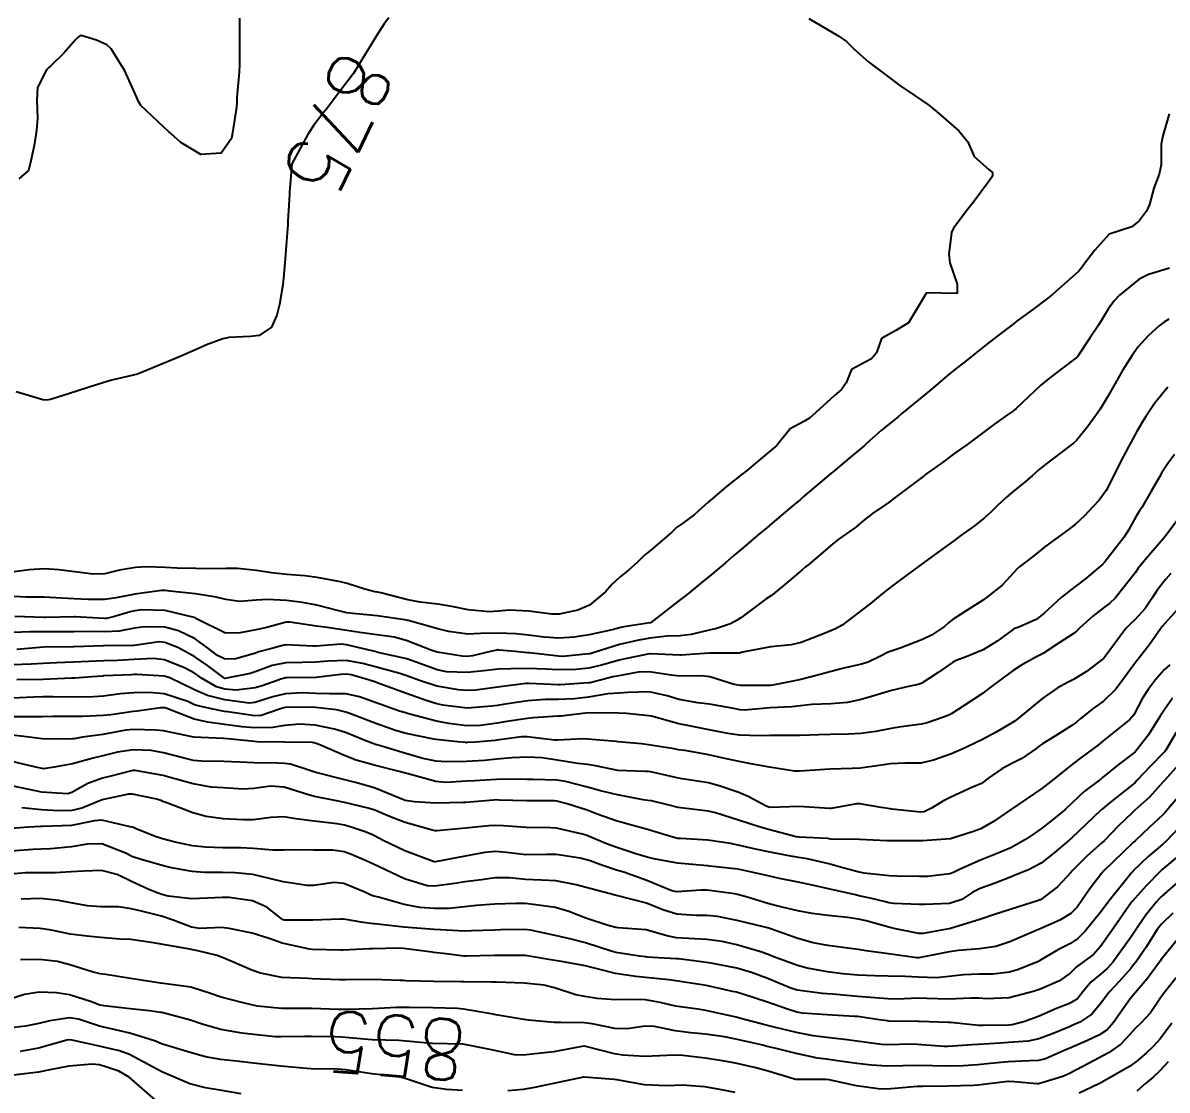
# Model space of a CAD drawing. Header units: metres. Extents: x 307586 to 320046, y 7427249 to 7434250.
# Drawn here: x 319750.3 to 319825.8, y 7429215.5 to 7429286 of the extents above; entities that cross this region are included whole.
import ezdxf
from ezdxf.enums import TextEntityAlignment as Align

# ---------------------------------------------------------------- set-up
doc = ezdxf.new("R2010")
doc.units = ezdxf.units.M
doc.header["$MEASUREMENT"] = 0
for name, color, linetype in [('Cotas', 45, 'Continuous'), ('Curvas de Nivel 1m', 11, 'Continuous'), ('Curvas de Nivel 5m', 15, 'Continuous')]:
    doc.layers.add(name, color=color, linetype=linetype)
doc.styles.add('Style-STANDARD', font='STANDARD.shx')

msp = doc.modelspace()

# ---------------------------------------------------------------- linework, layer by layer
at = {"layer": 'Curvas de Nivel 1m', "flags": 128}
for points, elevation in [([(319802.153, 7429286.24), (319804.141, 7429285.065), (319804.653, 7429284.727), (319805.165, 7429284.205), (319806.12, 7429283.353), (319807.698, 7429282.174), (319808.1, 7429281.871), (319809.119, 7429281.18), (319810.087, 7429280.529), (319810.563, 7429280.135), (319812.064, 7429278.836), (319812.646, 7429278.111), (319813.067, 7429277.128), (319814.035, 7429276.277), (319814.289, 7429276.087), (319814.28, 7429275.838), (319814.027, 7429275.457), (319813.011, 7429274.105), (319812.575, 7429273.541), (319811.993, 7429272.787), (319811.701, 7429272.41), (319811.574, 7429272.124), (319811.41, 7429270.685), (319811.465, 7429270.125), (319811.942, 7429268.703), (319811.962, 7429268.12), (319811.933, 7429268.096), (319809.933, 7429268.14), (319808.73, 7429266.158), (319807.908, 7429265.643), (319806.965, 7429265.116), (319806.626, 7429264.183), (319806.293, 7429263.78), (319805.883, 7429263.558), (319804.989, 7429263.086), (319804.625, 7429262.202), (319804.309, 7429261.755), (319803.854, 7429261.353), (319802.623, 7429260.228), (319802.205, 7429259.867), (319801.834, 7429259.649), (319800.92, 7429259.156), (319800.202, 7429258.256), (319800.022, 7429258.047), (319799.809, 7429257.871), (319797.909, 7429256.288), (319797.792, 7429256.198), (319796.731, 7429255.353), (319795.775, 7429254.549), (319795.648, 7429254.437), (319795.523, 7429254.312), (319794.603, 7429253.479), (319793.751, 7429252.864), (319793.438, 7429252.644), (319793.11, 7429252.339), (319791.731, 7429251.145), (319791.295, 7429250.796), (319790.849, 7429250.369), (319790.266, 7429249.823), (319789.708, 7429249.385), (319789.186, 7429248.902), (319788.742, 7429248.394), (319787.684, 7429247.514), (319786.912, 7429247.186), (319785.678, 7429246.923), (319785.191, 7429246.921), (319783.68, 7429247.127), (319782.402, 7429247.191), (319781.679, 7429247.124), (319781.074, 7429247.091), (319779.68, 7429247.214), (319778.61, 7429247.444), (319777.684, 7429247.601), (319776.514, 7429247.712), (319775.686, 7429247.868), (319773.92, 7429248.338), (319773.691, 7429248.384), (319773.528, 7429248.409), (319772.859, 7429248.583), (319771.698, 7429248.944), (319771.249, 7429249.055), (319769.704, 7429249.343), (319768.889, 7429249.449), (319767.706, 7429249.546), (319766.704, 7429249.664), (319765.71, 7429249.813), (319764.461, 7429249.933), (319763.712, 7429249.942), (319762.5, 7429249.92), (319761.711, 7429249.933), (319760.482, 7429249.962), (319759.712, 7429250.006), (319758.421, 7429250.051), (319757.711, 7429250.005), (319756.665, 7429249.824), (319755.705, 7429249.59), (319754.938, 7429249.564), (319753.707, 7429249.73), (319752.671, 7429249.863), (319751.709, 7429249.925), (319750.708, 7429249.85), (319749.706, 7429249.727)], 874), ([(319764.582, 7429286.258), (319764.581, 7429284.693), (319764.589, 7429283.174), (319764.566, 7429282.693), (319764.42, 7429281.028), (319764.404, 7429280.695), (319764.385, 7429280.389), (319764.131, 7429278.699), (319764.049, 7429278.322), (319763.384, 7429277.362), (319762.038, 7429277.258), (319760.713, 7429278.067), (319760.052, 7429278.655), (319760.006, 7429278.694), (319759.954, 7429278.741), (319758.079, 7429280.509), (319757.914, 7429280.772), (319757.794, 7429281.065), (319757.027, 7429282.781), (319756.117, 7429284.246), (319755.83, 7429284.504), (319755.146, 7429284.805), (319754.127, 7429285.112), (319753.936, 7429285.012), (319753.765, 7429284.824), (319752.997, 7429283.948), (319752.106, 7429283.102), (319751.97, 7429282.975), (319751.854, 7429282.842), (319751.246, 7429281.694), (319751.209, 7429280.849), (319751.246, 7429279.667), (319751.187, 7429278.849), (319751.035, 7429277.858), (319750.82, 7429276.852), (319750.666, 7429276.211), (319750.015, 7429275.66)], 876), ([(319825.953, 7429279.951), (319825.534, 7429278.49), (319825.426, 7429277.956), (319825.413, 7429276.586), (319825.292, 7429275.957), (319824.939, 7429275.046), (319824.644, 7429273.964), (319824.445, 7429273.527), (319823.997, 7429272.909), (319823.472, 7429272.497), (319821.983, 7429272), (319821.032, 7429270.95), (319820.321, 7429270.016), (319820.176, 7429269.803), (319819.958, 7429269.539), (319818.264, 7429268.045), (319817.93, 7429267.783), (319816.94, 7429267.043), (319815.915, 7429266.286), (319815.793, 7429266.192), (319815.64, 7429266.073), (319814.667, 7429265.32), (319813.899, 7429264.729), (319813.122, 7429264.102), (319812.441, 7429263.555), (319811.878, 7429263.134), (319811.316, 7429262.681), (319810.687, 7429262.132), (319810.24, 7429261.756), (319809.856, 7429261.457), (319808.291, 7429260.163), (319808.049, 7429259.957), (319807.837, 7429259.783), (319806.945, 7429259.06), (319805.974, 7429258.188), (319805.889, 7429258.112), (319805.811, 7429258.045), (319804.795, 7429257.208), (319803.794, 7429256.356), (319803.621, 7429256.213), (319801.777, 7429254.641), (319801.561, 7429254.456), (319801.312, 7429254.245), (319800.473, 7429253.542), (319799.753, 7429252.941), (319799.381, 7429252.633), (319798.95, 7429252.272), (319797.732, 7429251.238), (319797.221, 7429250.802), (319796.634, 7429250.301), (319796.137, 7429249.885), (319795.711, 7429249.529), (319795.045, 7429248.974), (319794.238, 7429248.325), (319793.937, 7429248.081), (319793.689, 7429247.889), (319791.709, 7429246.359), (319791.673, 7429246.351), (319789.949, 7429246.098), (319789.669, 7429246.034), (319789.176, 7429245.896), (319787.664, 7429245.559), (319786.667, 7429245.416), (319785.662, 7429245.352), (319784.7, 7429245.402), (319783.664, 7429245.541), (319782.824, 7429245.626), (319781.661, 7429245.683), (319780.502, 7429245.65), (319779.66, 7429245.619), (319778.389, 7429245.792), (319777.665, 7429245.969), (319775.715, 7429246.506), (319775.672, 7429246.517), (319775.506, 7429246.552), (319773.676, 7429246.83), (319772.062, 7429246.979), (319771.677, 7429247.028), (319771.135, 7429247.149), (319769.682, 7429247.516), (319768.75, 7429247.7), (319767.685, 7429247.839), (319766.444, 7429247.903), (319765.685, 7429247.844), (319764.592, 7429247.773), (319763.685, 7429247.899), (319763.044, 7429248.057), (319761.688, 7429248.267), (319759.977, 7429248.45), (319759.69, 7429248.489), (319759.44, 7429248.493), (319757.688, 7429248.256), (319756.448, 7429248.019), (319755.684, 7429247.894), (319754.589, 7429247.896), (319753.684, 7429247.945), (319752.846, 7429247.984), (319751.685, 7429248.047), (319750.476, 7429248.062), (319749.685, 7429248.087)], 873), ([(319825.961, 7429269.761), (319824.572, 7429269.349), (319823.954, 7429269.034), (319822.656, 7429267.989), (319822.315, 7429267.616), (319821.929, 7429267.049), (319821.524, 7429266.399), (319821.271, 7429266.006), (319820.735, 7429265.181), (319819.966, 7429264.019), (319819.936, 7429263.976), (319819.891, 7429263.923), (319818.826, 7429263.089), (319817.868, 7429262.367), (319817.692, 7429262.225), (319817.498, 7429262.054), (319816.65, 7429261.267), (319815.847, 7429260.507), (319815.609, 7429260.308), (319815.278, 7429260.076), (319814.433, 7429259.485), (319813.827, 7429259.031), (319813.291, 7429258.627), (319812.581, 7429258.108), (319811.807, 7429257.548), (319810.981, 7429256.948), (319809.867, 7429256.139), (319809.826, 7429256.106), (319809.792, 7429256.084), (319809.538, 7429255.891), (319807.777, 7429254.559), (319807.553, 7429254.395), (319807.238, 7429254.175), (319806.368, 7429253.58), (319805.756, 7429253.086), (319805.265, 7429252.68), (319804.597, 7429252.201), (319804.097, 7429251.849), (319803.736, 7429251.562), (319802.177, 7429250.233), (319801.924, 7429250.033), (319801.717, 7429249.859), (319800.847, 7429249.107), (319799.817, 7429248.259), (319799.744, 7429248.208), (319799.692, 7429248.171), (319799.356, 7429247.932), (319797.677, 7429246.696), (319797.437, 7429246.53), (319796.993, 7429246.297), (319796.004, 7429245.973), (319795.669, 7429245.887), (319794.398, 7429245.591), (319793.665, 7429245.511), (319792.789, 7429245.468), (319791.663, 7429245.337), (319790.831, 7429245.199), (319789.658, 7429244.924), (319788.002, 7429244.405), (319787.74, 7429244.32), (319787.651, 7429244.303), (319785.933, 7429244.143), (319785.649, 7429244.148), (319783.718, 7429244.383), (319783.652, 7429244.387), (319783.59, 7429244.389), (319782.783, 7429244.463), (319781.729, 7429244.564), (319781.644, 7429244.57), (319781.562, 7429244.562), (319781.238, 7429244.484), (319779.959, 7429244.177), (319779.639, 7429244.142), (319779.291, 7429244.157), (319777.642, 7429244.418), (319777.281, 7429244.534), (319775.652, 7429245.178), (319774.81, 7429245.404), (319773.658, 7429245.572), (319772.536, 7429245.711), (319771.662, 7429245.855), (319770.208, 7429246.071), (319769.666, 7429246.133), (319767.905, 7429246.411), (319767.669, 7429246.407), (319766.302, 7429246.025), (319765.661, 7429245.893), (319764.632, 7429245.706), (319763.658, 7429245.673), (319761.799, 7429246.59), (319761.672, 7429246.683), (319761.589, 7429246.721), (319759.677, 7429247.173), (319758.124, 7429247.21), (319757.677, 7429247.155), (319757.362, 7429247.087), (319756.341, 7429246.783), (319755.815, 7429246.644), (319755.671, 7429246.634), (319753.732, 7429246.75), (319753.672, 7429246.75), (319751.791, 7429246.718), (319751.671, 7429246.716), (319749.747, 7429246.784)], 872), ([(319825.92, 7429266.405), (319825.64, 7429266.23), (319825.289, 7429265.956), (319824.564, 7429265.306), (319823.899, 7429264.569), (319823.472, 7429263.976), (319822.86, 7429263.004), (319822.282, 7429261.994), (319821.855, 7429261.219), (319821.388, 7429260.464), (319821.076, 7429260.008), (319820.553, 7429259.295), (319819.818, 7429258.389), (319819.628, 7429258.211), (319819.374, 7429258.027), (319817.801, 7429256.84), (319817.372, 7429256.48), (319816.897, 7429256.059), (319816.298, 7429255.555), (319815.784, 7429255.142), (319815.198, 7429254.656), (319814.596, 7429254.082), (319814.184, 7429253.669), (319813.761, 7429253.278), (319813.098, 7429252.754), (319812.203, 7429252.113), (319811.739, 7429251.775), (319810.782, 7429251.08), (319809.725, 7429250.31), (319809.495, 7429250.143), (319808.478, 7429249.392), (319807.703, 7429248.812), (319807.334, 7429248.538), (319806.889, 7429248.178), (319806.24, 7429247.632), (319805.683, 7429247.221), (319805.103, 7429246.771), (319804.373, 7429246.203), (319803.919, 7429245.959), (319803.669, 7429245.85), (319803.026, 7429245.579), (319801.661, 7429245.051), (319800.996, 7429244.91), (319799.658, 7429244.769), (319797.789, 7429244.423), (319797.654, 7429244.376), (319797.578, 7429244.366), (319795.653, 7429244.366), (319795.602, 7429244.362), (319794.956, 7429244.317), (319793.746, 7429244.234), (319793.651, 7429244.232), (319791.702, 7429244.31), (319791.652, 7429244.303), (319790.036, 7429243.987), (319789.646, 7429243.895), (319788.476, 7429243.562), (319787.637, 7429243.371), (319786.783, 7429243.271), (319785.635, 7429243.246), (319784.778, 7429243.296), (319783.636, 7429243.34), (319782.492, 7429243.323), (319781.631, 7429243.295), (319780.908, 7429243.209), (319779.629, 7429243.088), (319778.239, 7429243.131), (319777.63, 7429243.255), (319776.498, 7429243.678), (319775.637, 7429243.972), (319773.823, 7429244.386), (319773.642, 7429244.43), (319773.531, 7429244.461), (319773.052, 7429244.579), (319771.648, 7429244.913), (319771.306, 7429244.945), (319769.646, 7429244.828), (319769.441, 7429244.828), (319767.647, 7429244.901), (319767.428, 7429244.87), (319766.709, 7429244.659), (319765.87, 7429244.438), (319765.64, 7429244.367), (319764.341, 7429243.978), (319763.636, 7429243.956), (319763.136, 7429244.196), (319762.479, 7429244.707), (319761.651, 7429245.292), (319760.568, 7429245.822), (319759.663, 7429246.071), (319758.321, 7429246.102), (319757.661, 7429245.996), (319756.635, 7429245.804), (319755.657, 7429245.754), (319754.68, 7429245.777), (319753.657, 7429245.77), (319752.722, 7429245.759), (319751.657, 7429245.775), (319750.742, 7429245.764), (319749.656, 7429245.718)], 871), ([(319826.289, 7429257.472), (319825.806, 7429256.804), (319825.47, 7429256.281), (319825.282, 7429255.955), (319824.741, 7429255.003), (319824.131, 7429253.966), (319823.989, 7429253.748), (319823.764, 7429253.393), (319823.253, 7429252.475), (319822.944, 7429251.982), (319821.727, 7429250.398), (319821.531, 7429250.195), (319821.31, 7429250.004), (319820.435, 7429249.293), (319819.71, 7429248.742), (319818.82, 7429248.033), (319817.682, 7429246.968), (319817.157, 7429246.576), (319816.018, 7429246.067), (319815.763, 7429245.978), (319815.672, 7429245.931), (319814.592, 7429245.153), (319813.658, 7429244.571), (319812.541, 7429244.107), (319811.892, 7429243.873), (319811.647, 7429243.737), (319810.688, 7429243.078), (319809.627, 7429242.381), (319809.46, 7429242.308), (319808.749, 7429242.153), (319807.62, 7429241.893), (319806.296, 7429241.504), (319805.614, 7429241.291), (319804.718, 7429241.093), (319803.611, 7429241.015), (319802.355, 7429240.974), (319801.609, 7429240.882), (319801.03, 7429240.825), (319799.608, 7429240.756), (319797.918, 7429240.597), (319797.606, 7429240.608), (319797.202, 7429240.699), (319795.61, 7429240.991), (319794.844, 7429241.084), (319793.613, 7429241.305), (319792.816, 7429241.543), (319791.617, 7429241.808), (319790.24, 7429241.751), (319789.616, 7429241.72), (319788.894, 7429241.67), (319787.613, 7429241.447), (319786.691, 7429241.34), (319785.612, 7429241.3), (319784.759, 7429241.291), (319783.611, 7429241.21), (319782.127, 7429240.991), (319781.607, 7429240.913), (319781.232, 7429240.859), (319779.605, 7429240.726), (319777.998, 7429240.915), (319777.608, 7429241.013), (319776.91, 7429241.236), (319775.614, 7429241.69), (319773.851, 7429242.338), (319773.621, 7429242.42), (319773.513, 7429242.462), (319773.156, 7429242.577), (319771.946, 7429242.916), (319771.627, 7429242.967), (319771.276, 7429242.954), (319769.624, 7429242.758), (319767.704, 7429242.729), (319767.624, 7429242.73), (319767.56, 7429242.714), (319767.387, 7429242.652), (319766.086, 7429242.197), (319765.617, 7429242.065), (319764.373, 7429241.925), (319763.616, 7429241.98), (319763.062, 7429242.143), (319762.084, 7429242.713), (319761.814, 7429242.906), (319761.626, 7429243.032), (319760.998, 7429243.357), (319759.635, 7429243.924), (319758.9, 7429244.015), (319757.635, 7429243.929), (319756.534, 7429243.881), (319755.634, 7429243.851), (319754.626, 7429243.807), (319753.632, 7429243.753), (319752.517, 7429243.712), (319751.631, 7429243.683), (319750.839, 7429243.64), (319749.63, 7429243.596)], 869), ([(319826.516, 7429253.188), (319825.746, 7429252.144), (319825.663, 7429252.031), (319825.597, 7429251.951), (319824.727, 7429250.966), (319823.908, 7429249.968), (319823.834, 7429249.856), (319823.72, 7429249.683), (319822.376, 7429247.99), (319822.032, 7429247.661), (319821.694, 7429247.404), (319820.897, 7429246.796), (319820.037, 7429246.016), (319819.854, 7429245.835), (319819.67, 7429245.686), (319818.627, 7429245), (319817.656, 7429244.355), (319817.459, 7429244.248), (319817.059, 7429244.056), (319816.158, 7429243.553), (319815.64, 7429243.208), (319814.99, 7429242.719), (319814.133, 7429242.085), (319813.846, 7429241.862), (319813.619, 7429241.694), (319812.405, 7429240.902), (319811.606, 7429240.384), (319811.436, 7429240.29), (319811.04, 7429240.126), (319809.977, 7429239.757), (319809.596, 7429239.673), (319808.247, 7429239.506), (319807.591, 7429239.393), (319806.583, 7429239.185), (319805.586, 7429239.051), (319804.776, 7429239.007), (319803.585, 7429238.984), (319802.832, 7429238.973), (319801.583, 7429238.921), (319800.909, 7429238.92), (319799.583, 7429238.929), (319798.945, 7429238.907), (319797.583, 7429238.951), (319796.823, 7429239.059), (319795.588, 7429239.308), (319794.377, 7429239.537), (319793.593, 7429239.7), (319791.769, 7429240.189), (319791.601, 7429240.222), (319790.138, 7429240.375), (319789.603, 7429240.4), (319787.603, 7429240.41), (319785.82, 7429240.208), (319785.599, 7429240.188), (319783.959, 7429240.085), (319783.597, 7429240.054), (319782.219, 7429239.845), (319781.592, 7429239.739), (319780.494, 7429239.586), (319779.589, 7429239.571), (319778.391, 7429239.718), (319777.593, 7429239.876), (319775.827, 7429240.32), (319775.6, 7429240.389), (319775.069, 7429240.555), (319773.608, 7429241.076), (319772.507, 7429241.481), (319771.614, 7429241.673), (319770.545, 7429241.679), (319769.614, 7429241.701), (319768.717, 7429241.737), (319767.613, 7429241.667), (319766.794, 7429241.475), (319765.607, 7429241.098), (319765.215, 7429241.066), (319763.609, 7429241.267), (319762.465, 7429241.56), (319761.615, 7429241.932), (319759.985, 7429242.736), (319759.624, 7429242.842), (319757.8, 7429242.942), (319757.625, 7429242.939), (319757.468, 7429242.928), (319755.624, 7429242.851), (319755.567, 7429242.847), (319754.87, 7429242.798), (319753.728, 7429242.703), (319753.622, 7429242.699), (319753.508, 7429242.698), (319751.621, 7429242.625), (319749.883, 7429242.595)], 868), ([(319826.045, 7429249.622), (319825.716, 7429249.248), (319825.149, 7429248.515), (319824.804, 7429247.959), (319824.354, 7429247.302), (319823.682, 7429246.546), (319823.38, 7429246.271), (319823.088, 7429245.979), (319821.653, 7429244.045), (319821.634, 7429244.019), (319821.61, 7429244), (319820.497, 7429243.154), (319819.632, 7429242.629), (319819.235, 7429242.42), (319818.557, 7429242.036), (319817.616, 7429241.393), (319816.88, 7429240.788), (319816.01, 7429240.066), (319815.77, 7429239.899), (319815.599, 7429239.787), (319814.519, 7429239.15), (319813.581, 7429238.642), (319813.214, 7429238.46), (319812.488, 7429238.106), (319811.569, 7429237.717), (319810.398, 7429237.298), (319809.563, 7429237.108), (319808.502, 7429237.095), (319807.562, 7429237.049), (319806.794, 7429236.944), (319805.559, 7429236.772), (319805.015, 7429236.739), (319803.558, 7429236.711), (319801.908, 7429236.587), (319801.556, 7429236.567), (319801.221, 7429236.579), (319799.559, 7429236.824), (319798.341, 7429237.059), (319797.562, 7429237.203), (319796.41, 7429237.455), (319795.566, 7429237.654), (319793.971, 7429237.923), (319793.569, 7429237.984), (319793.269, 7429238.033), (319791.572, 7429238.309), (319791.115, 7429238.365), (319789.575, 7429238.506), (319789.438, 7429238.519), (319787.577, 7429238.687), (319787.295, 7429238.694), (319785.576, 7429238.613), (319785.382, 7429238.626), (319783.579, 7429238.837), (319783.208, 7429238.826), (319781.575, 7429238.605), (319781.462, 7429238.594), (319780.153, 7429238.494), (319779.619, 7429238.453), (319779.572, 7429238.45), (319779.523, 7429238.451), (319778.972, 7429238.509), (319777.575, 7429238.66), (319777.421, 7429238.685), (319775.581, 7429239.062), (319774.881, 7429239.259), (319773.59, 7429239.714), (319771.795, 7429240.402), (319771.601, 7429240.468), (319770.977, 7429240.606), (319769.604, 7429240.761), (319767.744, 7429240.788), (319767.604, 7429240.775), (319767.503, 7429240.752), (319767.234, 7429240.654), (319766.014, 7429240.248), (319765.596, 7429240.226), (319763.81, 7429240.478), (319763.6, 7429240.515), (319762.623, 7429240.705), (319761.78, 7429240.892), (319761.605, 7429240.954), (319761.171, 7429241.161), (319759.612, 7429241.669), (319758.619, 7429241.761), (319757.613, 7429241.733), (319756.72, 7429241.67), (319755.61, 7429241.52), (319754.942, 7429241.464), (319753.609, 7429241.463), (319752.263, 7429241.484), (319751.609, 7429241.472), (319750.997, 7429241.458), (319749.608, 7429241.391)], 867), ([(319826.444, 7429247.19), (319825.679, 7429246.343), (319825.499, 7429246.128), (319825.37, 7429245.953), (319824.671, 7429244.952), (319823.906, 7429243.967), (319823.792, 7429243.828), (319823.648, 7429243.645), (319822.941, 7429242.673), (319822.429, 7429241.988), (319821.615, 7429241.192), (319820.921, 7429240.696), (319820.067, 7429240.015), (319819.819, 7429239.8), (319819.597, 7429239.634), (319818.62, 7429239.002), (319817.578, 7429238.364), (319817.386, 7429238.241), (319817.134, 7429238.054), (319816.224, 7429237.405), (319815.563, 7429237.065), (319814.908, 7429236.727), (319813.985, 7429236.086), (319813.745, 7429235.894), (319813.55, 7429235.764), (319812.929, 7429235.481), (319811.54, 7429234.857), (319811.05, 7429234.613), (319810.254, 7429234.133), (319809.773, 7429233.894), (319809.529, 7429233.866), (319807.637, 7429234.062), (319807.532, 7429234.076), (319806.935, 7429234.176), (319805.535, 7429234.418), (319805.305, 7429234.423), (319804.131, 7429234.204), (319803.624, 7429234.116), (319803.531, 7429234.113), (319801.533, 7429234.24), (319799.615, 7429234.176), (319799.532, 7429234.188), (319799.356, 7429234.263), (319798.159, 7429234.901), (319797.542, 7429235.151), (319796.242, 7429235.607), (319795.548, 7429235.803), (319793.807, 7429236.071), (319793.551, 7429236.108), (319793.364, 7429236.145), (319792.514, 7429236.346), (319791.719, 7429236.522), (319791.555, 7429236.551), (319791.361, 7429236.556), (319789.555, 7429236.607), (319788.083, 7429236.927), (319787.559, 7429237.011), (319786.905, 7429237.071), (319785.562, 7429237.304), (319784.556, 7429237.447), (319783.563, 7429237.492), (319782.553, 7429237.456), (319781.562, 7429237.359), (319780.765, 7429237.284), (319779.56, 7429237.207), (319778.218, 7429237.178), (319777.56, 7429237.229), (319776.685, 7429237.416), (319775.565, 7429237.73), (319773.9, 7429238.236), (319773.57, 7429238.323), (319773.383, 7429238.385), (319772.931, 7429238.58), (319771.581, 7429239.114), (319770.849, 7429239.342), (319769.588, 7429239.607), (319768.555, 7429239.669), (319767.587, 7429239.577), (319766.786, 7429239.457), (319765.584, 7429239.429), (319764.762, 7429239.502), (319763.587, 7429239.655), (319762.486, 7429239.81), (319761.592, 7429240.009), (319759.676, 7429240.739), (319759.603, 7429240.756), (319759.381, 7429240.743), (319757.832, 7429240.534), (319757.599, 7429240.507), (319756.089, 7429240.292), (319755.595, 7429240.24), (319754.213, 7429240.184), (319753.593, 7429240.169), (319752.256, 7429240.167), (319751.593, 7429240.165), (319750.295, 7429240.151), (319749.592, 7429240.15)], 866), ([(319826.172, 7429241.39), (319825.609, 7429240.595), (319825.357, 7429240.201), (319825.207, 7429239.954), (319824.582, 7429238.971), (319823.821, 7429237.968), (319823.708, 7429237.841), (319823.579, 7429237.729), (319822.568, 7429236.985), (319821.555, 7429236.147), (319821.473, 7429236.081), (319821.363, 7429236.002), (319820.331, 7429235.227), (319819.538, 7429234.482), (319819.056, 7429234.025), (319818.23, 7429233.325), (319817.514, 7429232.791), (319817.072, 7429232.484), (319816.455, 7429232.056), (319815.497, 7429231.512), (319814.486, 7429231.087), (319813.489, 7429230.695), (319812.145, 7429230.11), (319811.711, 7429229.885), (319811.478, 7429229.79), (319809.986, 7429229.624), (319809.475, 7429229.62), (319807.997, 7429229.633), (319807.475, 7429229.657), (319805.815, 7429229.848), (319805.479, 7429229.915), (319804.409, 7429230.201), (319803.485, 7429230.453), (319802.045, 7429230.788), (319801.489, 7429230.88), (319800.728, 7429231.01), (319799.493, 7429231.237), (319798.639, 7429231.413), (319797.497, 7429231.682), (319796.994, 7429231.792), (319795.5, 7429232.021), (319793.711, 7429232.117), (319793.501, 7429232.133), (319793.335, 7429232.166), (319792.741, 7429232.341), (319791.508, 7429232.72), (319791.021, 7429232.854), (319789.516, 7429233.263), (319788.195, 7429233.728), (319787.527, 7429233.987), (319786.208, 7429234.423), (319785.535, 7429234.592), (319785.356, 7429234.61), (319783.534, 7429234.603), (319781.715, 7429234.666), (319781.526, 7429234.668), (319781.35, 7429234.658), (319779.523, 7429234.512), (319779.36, 7429234.502), (319777.522, 7429234.448), (319776.135, 7429234.544), (319775.524, 7429234.632), (319775.408, 7429234.668), (319773.536, 7429235.45), (319772.32, 7429235.809), (319771.544, 7429235.993), (319769.715, 7429236.454), (319769.551, 7429236.499), (319769.169, 7429236.626), (319767.946, 7429237.033), (319767.557, 7429237.084), (319767.124, 7429237.088), (319765.557, 7429237.116), (319765.094, 7429237.138), (319763.558, 7429237.199), (319762.074, 7429237.228), (319761.558, 7429237.274), (319760.848, 7429237.439), (319759.563, 7429237.788), (319758.75, 7429237.938), (319757.565, 7429237.973), (319756.53, 7429237.814), (319755.561, 7429237.583), (319754.93, 7429237.426), (319753.555, 7429237.064), (319752.36, 7429236.828), (319751.657, 7429236.733), (319751.551, 7429236.737), (319751.141, 7429236.844), (319749.556, 7429237.206)], 864), ([(319826.411, 7429239.125), (319825.717, 7429237.949), (319825.662, 7429237.869), (319825.58, 7429237.784), (319824.662, 7429236.863), (319823.829, 7429235.967), (319823.695, 7429235.825), (319823.55, 7429235.696), (319821.97, 7429234.426), (319821.534, 7429234.085), (319821.488, 7429234.046), (319821.437, 7429234.001), (319820.468, 7429233.061), (319819.505, 7429232.156), (319819.432, 7429232.093), (319819.346, 7429232.022), (319818.346, 7429231.18), (319817.488, 7429230.506), (319816.662, 7429230.052), (319815.824, 7429229.719), (319815.476, 7429229.579), (319814.394, 7429229.155), (319813.464, 7429228.82), (319812.979, 7429228.578), (319812.256, 7429228.108), (319811.45, 7429227.826), (319809.819, 7429227.767), (319809.449, 7429227.772), (319807.776, 7429227.831), (319807.45, 7429227.888), (319807.228, 7429227.941), (319806.205, 7429228.179), (319805.455, 7429228.349), (319805.249, 7429228.4), (319803.462, 7429228.814), (319802.699, 7429228.987), (319801.468, 7429229.236), (319800.228, 7429229.496), (319799.474, 7429229.662), (319797.705, 7429230.052), (319797.48, 7429230.092), (319795.635, 7429230.308), (319795.499, 7429230.326), (319795.483, 7429230.326), (319795.464, 7429230.329), (319793.485, 7429230.493), (319791.926, 7429230.792), (319791.488, 7429230.904), (319790.749, 7429231.109), (319789.494, 7429231.521), (319788.868, 7429231.761), (319787.502, 7429232.317), (319787.23, 7429232.413), (319785.508, 7429232.799), (319785.107, 7429232.836), (319783.509, 7429232.85), (319782.005, 7429232.967), (319781.508, 7429232.99), (319781.031, 7429232.962), (319779.506, 7429232.812), (319777.617, 7429232.641), (319777.504, 7429232.64), (319777.38, 7429232.655), (319775.509, 7429233.184), (319774.496, 7429233.577), (319773.517, 7429233.992), (319773.077, 7429234.135), (319771.522, 7429234.5), (319770.993, 7429234.605), (319769.527, 7429234.899), (319769.139, 7429235.016), (319767.536, 7429235.511), (319766.625, 7429235.571), (319765.534, 7429235.416), (319764.821, 7429235.39), (319763.534, 7429235.461), (319762.717, 7429235.52), (319761.538, 7429235.724), (319760.161, 7429236.117), (319759.546, 7429236.278), (319757.7, 7429236.618), (319757.551, 7429236.61), (319756.086, 7429236.244), (319755.543, 7429236.106), (319754.586, 7429235.751), (319753.528, 7429235.156), (319753.258, 7429235.083), (319751.528, 7429235.192), (319751.112, 7429235.262), (319749.534, 7429235.605)], 863), ([(319826.546, 7429236.963), (319825.631, 7429235.949), (319825.552, 7429235.863), (319824.642, 7429234.859), (319823.664, 7429233.969), (319823.594, 7429233.907), (319823.531, 7429233.849), (319822.571, 7429232.931), (319821.676, 7429231.997), (319821.501, 7429231.835), (319820.528, 7429230.974), (319819.572, 7429230.019), (319819.53, 7429229.972), (319819.481, 7429229.899), (319818.567, 7429228.928), (319817.454, 7429228.088), (319817.419, 7429228.075), (319817.328, 7429228.042), (319815.447, 7429227.443), (319814.421, 7429227.102), (319813.44, 7429226.774), (319811.51, 7429226.195), (319811.433, 7429226.174), (319811.392, 7429226.162), (319811.152, 7429226.123), (319809.705, 7429225.863), (319809.43, 7429225.861), (319807.888, 7429226.155), (319807.434, 7429226.269), (319805.939, 7429226.684), (319805.439, 7429226.803), (319804.717, 7429226.921), (319803.441, 7429227.04), (319802.39, 7429227.173), (319801.444, 7429227.348), (319800.018, 7429227.683), (319799.449, 7429227.842), (319798.037, 7429228.274), (319797.455, 7429228.434), (319797.267, 7429228.472), (319795.459, 7429228.707), (319795.055, 7429228.718), (319793.457, 7429228.6), (319793.122, 7429228.671), (319791.468, 7429229.359), (319789.956, 7429229.895), (319789.478, 7429230.045), (319788.436, 7429230.396), (319787.729, 7429230.65), (319787.486, 7429230.729), (319787.068, 7429230.833), (319785.489, 7429231.069), (319784.848, 7429231.077), (319783.489, 7429231.046), (319782.214, 7429231.193), (319781.491, 7429231.26), (319780.775, 7429231.202), (319779.488, 7429230.964), (319777.532, 7429230.578), (319777.483, 7429230.578), (319777.423, 7429230.591), (319775.491, 7429231.322), (319774.058, 7429232.003), (319773.5, 7429232.299), (319773.315, 7429232.386), (319772.807, 7429232.58), (319771.83, 7429232.919), (319771.507, 7429233.001), (319771.025, 7429233.088), (319769.509, 7429233.262), (319768.305, 7429233.432), (319767.512, 7429233.565), (319766.664, 7429233.506), (319765.51, 7429233.364), (319764.826, 7429233.361), (319763.51, 7429233.43), (319762.384, 7429233.58), (319761.514, 7429233.814), (319759.783, 7429234.475), (319759.521, 7429234.576), (319759.407, 7429234.627), (319759.021, 7429234.748), (319757.527, 7429235.049), (319757.257, 7429235.043), (319756.035, 7429234.785), (319755.606, 7429234.705), (319755.522, 7429234.675), (319754.183, 7429234.137), (319753.515, 7429233.974), (319752.633, 7429233.942), (319751.515, 7429234.023), (319750.219, 7429234.15)], 862), ([(319826.861, 7429235.252), (319825.775, 7429233.946), (319825.664, 7429233.815), (319825.529, 7429233.678), (319824.63, 7429232.845), (319823.699, 7429231.968), (319823.598, 7429231.873), (319823.501, 7429231.787), (319821.642, 7429229.998), (319821.48, 7429229.819), (319820.696, 7429228.776), (319820.167, 7429228.013), (319819.863, 7429227.602), (319819.445, 7429227.18), (319818.739, 7429226.728), (319817.434, 7429226.156), (319817.158, 7429226.044), (319815.425, 7429225.298), (319814.494, 7429225.008), (319813.421, 7429224.854), (319812.036, 7429224.728), (319811.418, 7429224.64), (319810.984, 7429224.557), (319809.414, 7429224.258), (319809.301, 7429224.255), (319807.417, 7429224.521), (319805.944, 7429224.708), (319805.419, 7429224.79), (319804.737, 7429224.88), (319803.421, 7429225.054), (319802.45, 7429225.251), (319801.426, 7429225.528), (319799.464, 7429226.228), (319799.433, 7429226.241), (319799.353, 7429226.261), (319797.437, 7429226.715), (319796.125, 7429226.985), (319795.44, 7429227.053), (319794.711, 7429227.046), (319793.441, 7429227.128), (319792.523, 7429227.423), (319791.448, 7429227.85), (319789.475, 7429228.357), (319789.453, 7429228.361), (319789.38, 7429228.381), (319787.46, 7429228.892), (319786.812, 7429229.061), (319785.466, 7429229.328), (319784.527, 7429229.379), (319783.468, 7429229.428), (319782.404, 7429229.531), (319781.469, 7429229.523), (319780.552, 7429229.404), (319779.464, 7429229.27), (319778.807, 7429229.165), (319777.46, 7429228.98), (319776.981, 7429229.006), (319775.467, 7429229.458), (319773.793, 7429230.252), (319773.481, 7429230.417), (319773.146, 7429230.575), (319771.972, 7429231.077), (319771.489, 7429231.238), (319770.746, 7429231.351), (319769.49, 7429231.363), (319768.227, 7429231.375), (319767.49, 7429231.358), (319766.782, 7429231.365), (319765.491, 7429231.462), (319764.668, 7429231.501), (319763.491, 7429231.507), (319762.331, 7429231.548), (319761.492, 7429231.648), (319760.343, 7429231.883), (319759.497, 7429232.098), (319759.01, 7429232.259), (319757.774, 7429232.766), (319757.589, 7429232.854), (319757.504, 7429232.875), (319757.375, 7429232.901), (319755.508, 7429233.339), (319755.007, 7429233.295), (319753.505, 7429232.992), (319751.575, 7429232.91), (319751.504, 7429232.917), (319751.426, 7429232.918), (319750.357, 7429232.851), (319749.569, 7429232.792)], 861), ([(319826.427, 7429230.871), (319825.484, 7429230.081), (319825.413, 7429230.021), (319825.341, 7429229.951), (319824.421, 7429229.013), (319823.497, 7429227.97), (319823.481, 7429227.952), (319823.462, 7429227.922), (319822.122, 7429225.99), (319821.423, 7429225.008), (319820.942, 7429224.48), (319820.303, 7429224.011), (319819.798, 7429223.625), (319819.401, 7429223.241), (319818.698, 7429222.723), (319817.385, 7429222.168), (319817.292, 7429222.134), (319817.057, 7429222.045), (319815.378, 7429221.615), (319813.914, 7429221.548), (319813.378, 7429221.581), (319812.866, 7429221.586), (319811.377, 7429221.534), (319809.942, 7429221.569), (319809.377, 7429221.58), (319807.997, 7429221.534), (319807.377, 7429221.548), (319806.799, 7429221.59), (319805.378, 7429221.694), (319803.736, 7429221.849), (319803.38, 7429221.88), (319803.068, 7429221.903), (319801.382, 7429222.119), (319800.97, 7429222.244), (319799.393, 7429222.913), (319798.377, 7429223.292), (319797.402, 7429223.568), (319795.834, 7429223.876), (319795.407, 7429223.943), (319793.561, 7429224.179), (319793.411, 7429224.19), (319791.468, 7429224.303), (319791.412, 7429224.306), (319790.985, 7429224.364), (319789.415, 7429224.604), (319789.115, 7429224.684), (319787.421, 7429225.23), (319786.481, 7429225.472), (319785.426, 7429225.728), (319783.797, 7429226.079), (319783.428, 7429226.115), (319781.805, 7429226.097), (319781.427, 7429226.085), (319779.897, 7429226.024), (319779.426, 7429226.02), (319777.852, 7429226.09), (319777.427, 7429226.115), (319775.724, 7429226.25), (319775.429, 7429226.277), (319773.515, 7429226.486), (319773.432, 7429226.493), (319772.757, 7429226.58), (319771.609, 7429226.772), (319771.435, 7429226.804), (319771.228, 7429226.81), (319769.434, 7429226.727), (319767.533, 7429226.738), (319767.434, 7429226.779), (319766.387, 7429227.605), (319765.446, 7429228.013), (319763.903, 7429228.231), (319763.448, 7429228.238), (319762.956, 7429228.205), (319761.447, 7429228.148), (319759.871, 7429228.313), (319759.45, 7429228.426), (319759.216, 7429228.509), (319758.604, 7429228.753), (319757.461, 7429229.292), (319756.502, 7429229.745), (319755.471, 7429230.006), (319754.297, 7429229.975), (319753.47, 7429229.922), (319752.427, 7429229.867), (319751.468, 7429229.868), (319750.456, 7429229.863), (319749.467, 7429229.77)], 859), ([(319827.29, 7429229.923), (319825.467, 7429228.313), (319825.283, 7429228.134), (319825.119, 7429227.953), (319824.373, 7429227.036), (319823.655, 7429225.968), (319823.57, 7429225.83), (319823.43, 7429225.631), (319822.246, 7429223.988), (319821.863, 7429223.536), (319821.4, 7429223.145), (319820.764, 7429222.635), (319820.255, 7429222.011), (319819.863, 7429221.53), (319819.375, 7429221.232), (319818.503, 7429220.898), (319817.367, 7429220.408), (319816.416, 7429220.054), (319815.587, 7429219.839), (319815.359, 7429219.815), (319813.666, 7429219.78), (319813.358, 7429219.788), (319811.502, 7429219.976), (319811.361, 7429219.985), (319809.457, 7429220.044), (319809.362, 7429220.046), (319807.44, 7429220.081), (319807.362, 7429220.085), (319806.812, 7429220.168), (319805.533, 7429220.356), (319805.365, 7429220.372), (319805.168, 7429220.389), (319803.366, 7429220.497), (319801.731, 7429220.599), (319801.367, 7429220.664), (319800.747, 7429220.868), (319799.374, 7429221.34), (319797.81, 7429221.845), (319797.38, 7429221.977), (319797.134, 7429222.037), (319795.979, 7429222.301), (319795.385, 7429222.428), (319795.246, 7429222.451), (319793.389, 7429222.739), (319792.932, 7429222.795), (319791.392, 7429222.958), (319790.74, 7429223.02), (319789.396, 7429223.222), (319788.283, 7429223.508), (319787.403, 7429223.715), (319785.827, 7429224.003), (319785.408, 7429224.083), (319783.446, 7429224.406), (319783.403, 7429224.412), (319783.364, 7429224.412), (319781.402, 7429224.397), (319779.538, 7429224.363), (319779.402, 7429224.37), (319778.223, 7429224.512), (319777.404, 7429224.61), (319777.306, 7429224.62), (319775.408, 7429224.86), (319775.083, 7429224.878), (319773.407, 7429224.854), (319773.134, 7429224.848), (319771.405, 7429224.761), (319771.248, 7429224.759), (319769.406, 7429224.806), (319769.203, 7429224.825), (319767.412, 7429225.219), (319766.548, 7429225.521), (319765.421, 7429225.881), (319763.914, 7429226.197), (319763.426, 7429226.244), (319761.954, 7429226.183), (319761.426, 7429226.264), (319760.206, 7429226.732), (319759.435, 7429226.994), (319758.02, 7429227.342), (319757.44, 7429227.491), (319756.596, 7429227.624), (319755.441, 7429227.625), (319754.562, 7429227.679), (319753.444, 7429227.877), (319752.662, 7429228.038), (319751.446, 7429228.162), (319750.165, 7429228.133)], 858), ([(319826.192, 7429227.198), (319825.441, 7429226.467), (319825.197, 7429226.192), (319825.039, 7429225.954), (319824.43, 7429224.953), (319823.748, 7429223.967), (319823.6, 7429223.779), (319823.407, 7429223.545), (319822.66, 7429222.715), (319821.985, 7429221.991), (319821.375, 7429221.173), (319820.841, 7429220.533), (319820.047, 7429220.013), (319819.579, 7429219.798), (319819.358, 7429219.705), (319818.171, 7429219.211), (319817.346, 7429218.901), (319816.646, 7429218.748), (319815.342, 7429218.655), (319814.792, 7429218.624), (319813.339, 7429218.524), (319812.935, 7429218.501), (319811.337, 7429218.39), (319811.065, 7429218.394), (319809.339, 7429218.532), (319808.938, 7429218.545), (319807.338, 7429218.511), (319806.965, 7429218.539), (319805.341, 7429218.761), (319804.698, 7429218.841), (319803.345, 7429218.998), (319802.458, 7429219.111), (319801.349, 7429219.321), (319799.952, 7429219.656), (319799.356, 7429219.807), (319797.597, 7429220.278), (319797.363, 7429220.336), (319795.754, 7429220.691), (319795.368, 7429220.773), (319794.827, 7429220.856), (319793.37, 7429221.066), (319792.341, 7429221.314), (319791.374, 7429221.481), (319790.24, 7429221.506), (319789.374, 7429221.481), (319788.194, 7429221.573), (319787.376, 7429221.689), (319786.777, 7429221.809), (319785.381, 7429222.27), (319784.691, 7429222.437), (319783.384, 7429222.569), (319781.546, 7429222.639), (319781.385, 7429222.64), (319781.228, 7429222.638), (319779.385, 7429222.665), (319779.222, 7429222.664), (319777.385, 7429222.688), (319775.575, 7429222.737), (319775.385, 7429222.746), (319775.179, 7429222.758), (319773.385, 7429222.818), (319771.596, 7429222.808), (319771.385, 7429222.801), (319771.183, 7429222.804), (319769.385, 7429222.875), (319769.128, 7429222.88), (319767.386, 7429222.959), (319765.968, 7429223.24), (319765.391, 7429223.442), (319764.072, 7429224.008), (319763.399, 7429224.298), (319763.104, 7429224.398), (319761.842, 7429224.713), (319761.404, 7429224.803), (319761.302, 7429224.824), (319759.409, 7429225.149), (319758.914, 7429225.244), (319757.413, 7429225.45), (319756.691, 7429225.493), (319755.415, 7429225.589), (319754.54, 7429225.675), (319753.418, 7429225.817), (319752.18, 7429226.07), (319751.423, 7429226.195), (319750.028, 7429226.25)], 857), ([(319826.877, 7429225.928), (319825.415, 7429224.132), (319825.34, 7429224.024), (319825.293, 7429223.951), (319824.498, 7429222.858), (319823.719, 7429221.967), (319823.56, 7429221.789), (319823.379, 7429221.555), (319822.273, 7429219.986), (319821.851, 7429219.497), (319821.35, 7429219.163), (319820.557, 7429218.796), (319819.337, 7429218.265), (319819.164, 7429218.193), (319818.777, 7429218.026), (319817.779, 7429217.585), (319817.327, 7429217.474), (319816.724, 7429217.446), (319815.326, 7429217.389), (319814.133, 7429217.274), (319813.324, 7429217.196), (319812.352, 7429217.134), (319811.323, 7429217.104), (319810.327, 7429217.126), (319809.323, 7429217.145), (319808.357, 7429217.116), (319807.322, 7429217.092), (319806.305, 7429217.158), (319805.324, 7429217.279), (319804.065, 7429217.463), (319803.326, 7429217.556), (319802.74, 7429217.632), (319801.33, 7429217.942), (319800.095, 7429218.252), (319799.335, 7429218.428), (319799.121, 7429218.477), (319797.342, 7429218.886), (319796.601, 7429219.034), (319795.347, 7429219.216), (319794.368, 7429219.299), (319793.35, 7429219.442), (319791.983, 7429219.721), (319791.353, 7429219.732), (319790.167, 7429219.555), (319789.351, 7429219.594), (319787.866, 7429219.885), (319787.356, 7429219.957), (319785.8, 7429219.98), (319785.356, 7429219.982), (319783.659, 7429220.146), (319783.359, 7429220.189), (319781.646, 7429220.476), (319781.403, 7429220.519), (319781.363, 7429220.522), (319781.318, 7429220.526), (319779.367, 7429220.859), (319778.974, 7429220.897), (319777.367, 7429220.946), (319775.797, 7429220.973), (319775.367, 7429220.983), (319774.942, 7429220.98), (319773.366, 7429220.888), (319771.61, 7429220.841), (319771.365, 7429220.838), (319771.122, 7429220.845), (319769.366, 7429220.902), (319769.089, 7429220.9), (319767.366, 7429220.906), (319765.768, 7429221.065), (319765.368, 7429221.154), (319764.738, 7429221.308), (319763.373, 7429221.652), (319762.602, 7429221.929), (319761.379, 7429222.316), (319759.561, 7429222.558), (319759.381, 7429222.578), (319758.25, 7429222.751), (319757.384, 7429222.889), (319755.756, 7429223.154), (319755.387, 7429223.202), (319754.865, 7429223.318), (319753.393, 7429223.792), (319752.576, 7429224.004), (319751.396, 7429224.151), (319750.135, 7429224.113)], 856), ([(319779.298, 7429215.501), (319778.254, 7429215.555), (319777.301, 7429215.699), (319775.589, 7429216.266), (319775.31, 7429216.343), (319773.547, 7429216.568), (319773.313, 7429216.602), (319771.574, 7429216.855), (319771.316, 7429216.886), (319771.022, 7429216.897), (319769.316, 7429216.926), (319769.002, 7429216.937), (319767.317, 7429217.092), (319765.916, 7429217.258), (319765.32, 7429217.329), (319764.59, 7429217.407), (319763.322, 7429217.551), (319762.334, 7429217.716), (319761.326, 7429217.993), (319759.507, 7429218.563), (319759.332, 7429218.627), (319759.038, 7429218.743), (319757.341, 7429219.279), (319756.684, 7429219.429), (319755.347, 7429219.751), (319753.961, 7429220.196), (319753.355, 7429220.291), (319752.077, 7429220.104), (319751.349, 7429219.925), (319750.452, 7429219.743), (319749.344, 7429219.604)], 854), ([(319826.128, 7429219.939), (319825.352, 7429218.907), (319824.893, 7429218.409), (319824.416, 7429217.959), (319823.837, 7429217.455), (319823.324, 7429217.082), (319821.444, 7429215.998), (319821.312, 7429215.931), (319820.004, 7429215.315)], 854), ([(319764.689, 7429215.279), (319763.295, 7429215.522), (319762.333, 7429215.669), (319761.301, 7429215.943), (319759.468, 7429216.738), (319759.314, 7429216.811), (319759.177, 7429216.878), (319757.324, 7429217.864), (319756.667, 7429218.11), (319755.329, 7429218.42), (319753.543, 7429218.808), (319753.334, 7429218.849), (319753.296, 7429218.848), (319753.181, 7429218.812), (319751.328, 7429218.299), (319750.106, 7429218.072)], 853), ([(319759.183, 7429214.741), (319757.307, 7429216.374), (319756.615, 7429216.77), (319755.636, 7429217.105), (319755.317, 7429217.183), (319754.875, 7429217.237), (319753.316, 7429217.099), (319751.967, 7429216.83), (319751.43, 7429216.72), (319751.311, 7429216.703), (319749.662, 7429216.502)], 852), ([(319825.889, 7429217.388), (319825.326, 7429216.801), (319824.891, 7429216.38), (319824.391, 7429215.959), (319823.821, 7429215.451)], 853), ([(319797.304, 7429215.355), (319796.541, 7429215.528), (319795.307, 7429215.736), (319793.794, 7429215.839), (319793.308, 7429215.828), (319792.773, 7429215.803), (319791.308, 7429215.867), (319789.497, 7429216.192), (319789.311, 7429216.219), (319787.341, 7429216.371), (319787.313, 7429216.37), (319787.285, 7429216.373), (319785.306, 7429215.962), (319784.053, 7429215.692), (319783.3, 7429215.57), (319782.3, 7429215.463)], 854)]:
    msp.add_lwpolyline(points, dxfattribs=dict(at, elevation=elevation))
at = {"layer": 'Curvas de Nivel 5m', "flags": 128}
for points, elevation in [([(319774.435, 7429286.289), (319774.142, 7429285.883), (319773.63, 7429285.085), (319773.323, 7429284.588), (319772.865, 7429283.843), (319772.103, 7429282.6), (319771.234, 7429281.466), (319770.582, 7429280.615), (319770.364, 7429280.332), (319770.073, 7429279.953), (319769.49, 7429279.2), (319769.111, 7429278.634), (319768.033, 7429276.65), (319767.896, 7429274.76), (319767.889, 7429274.651), (319767.78, 7429272.857), (319767.767, 7429272.652), (319767.653, 7429270.967), (319767.627, 7429270.653), (319767.485, 7429269.109), (319767.441, 7429268.655), (319767.218, 7429267.359), (319767.039, 7429266.659), (319766.701, 7429265.862), (319765.893, 7429265.319), (319765.313, 7429265.254), (319763.89, 7429265.179), (319763.483, 7429265.102), (319762.405, 7429264.712), (319761.88, 7429264.468), (319760.68, 7429263.927), (319759.871, 7429263.598), (319757.863, 7429262.77), (319756.247, 7429262.398), (319755.858, 7429262.29), (319754.73, 7429261.925), (319753.851, 7429261.646), (319752.104, 7429261.095), (319751.845, 7429261.056), (319751.607, 7429261.081), (319749.85, 7429261.601)], 875), ([(319825.862, 7429261.904), (319824.987, 7429260.823), (319824.395, 7429259.964), (319824.182, 7429259.624), (319823.834, 7429259.038), (319823.255, 7429257.979), (319822.761, 7429257.034), (319822.253, 7429255.993), (319821.784, 7429255.096), (319821.33, 7429254.452), (319820.916, 7429254.009), (319820.348, 7429253.43), (319819.756, 7429252.88), (319819.277, 7429252.5), (319818.637, 7429252.037), (319817.736, 7429251.365), (319817.003, 7429250.785), (319816.094, 7429250.066), (319815.893, 7429249.896), (319815.717, 7429249.704), (319814.931, 7429248.851), (319813.981, 7429248.087), (319813.809, 7429247.971), (319813.691, 7429247.887), (319813.041, 7429247.454), (319811.678, 7429246.591), (319811.413, 7429246.385), (319811.117, 7429246.126), (319810.249, 7429245.552), (319809.664, 7429245.269), (319808.19, 7429244.694), (319807.656, 7429244.514), (319807.406, 7429244.421), (319806.943, 7429244.177), (319806.068, 7429243.765), (319805.644, 7429243.626), (319804.481, 7429243.361), (319803.637, 7429243.145), (319802.915, 7429242.94), (319801.629, 7429242.615), (319801.316, 7429242.555), (319799.886, 7429242.257), (319799.661, 7429242.221), (319799.622, 7429242.217), (319799.577, 7429242.215), (319797.622, 7429242.213), (319797.235, 7429242.294), (319795.63, 7429242.791), (319795.095, 7429242.851), (319793.63, 7429242.831), (319793.075, 7429242.895), (319791.634, 7429243.119), (319790.903, 7429243.099), (319789.63, 7429242.871), (319789.231, 7429242.784), (319787.737, 7429242.408), (319787.623, 7429242.391), (319785.779, 7429242.271), (319785.621, 7429242.27), (319783.71, 7429242.361), (319783.622, 7429242.359), (319783.515, 7429242.345), (319781.619, 7429242.123), (319780.188, 7429241.923), (319779.617, 7429241.885), (319779.035, 7429241.926), (319777.619, 7429242.171), (319776.469, 7429242.542), (319775.626, 7429242.868), (319775.176, 7429243.006), (319773.632, 7429243.44), (319772.735, 7429243.685), (319771.636, 7429243.864), (319770.415, 7429243.833), (319769.634, 7429243.759), (319768.747, 7429243.746), (319767.634, 7429243.728), (319766.747, 7429243.543), (319765.627, 7429243.117), (319765.288, 7429243.012), (319763.623, 7429242.69), (319762.476, 7429243.552), (319761.637, 7429244.121), (319760.514, 7429244.731), (319759.648, 7429245.069), (319759.291, 7429245.102), (319757.644, 7429244.868), (319757.556, 7429244.859), (319755.644, 7429244.847), (319755.591, 7429244.843), (319754.31, 7429244.803), (319753.671, 7429244.781), (319753.643, 7429244.78), (319753.611, 7429244.779), (319751.642, 7429244.748), (319749.896, 7429244.602)], 870), ([(319825.998, 7429243.596), (319825.643, 7429243.274), (319825.024, 7429242.564), (319824.551, 7429241.961), (319824.193, 7429241.389), (319823.606, 7429240.293), (319823.354, 7429239.974), (319821.589, 7429238.566), (319821.274, 7429238.315), (319820.873, 7429238.007), (319820.125, 7429237.456), (319819.563, 7429237.03), (319818.332, 7429236.038), (319817.547, 7429235.426), (319815.533, 7429234.07), (319814.351, 7429233.251), (319813.513, 7429232.771), (319813.03, 7429232.577), (319811.575, 7429232.119), (319811.503, 7429232.105), (319809.658, 7429231.982), (319809.501, 7429231.973), (319807.697, 7429231.962), (319807.501, 7429231.964), (319807.317, 7429231.979), (319805.502, 7429232.061), (319803.62, 7429232.091), (319803.502, 7429232.11), (319803.414, 7429232.123), (319801.503, 7429232.215), (319801.325, 7429232.242), (319799.51, 7429232.714), (319798.884, 7429232.897), (319797.519, 7429233.332), (319796.011, 7429233.82), (319795.527, 7429233.935), (319793.706, 7429234.152), (319793.531, 7429234.179), (319792.849, 7429234.34), (319791.783, 7429234.603), (319791.536, 7429234.644), (319791.219, 7429234.68), (319789.539, 7429235.004), (319788.422, 7429235.277), (319787.544, 7429235.508), (319786.092, 7429235.88), (319785.548, 7429235.97), (319783.971, 7429236.023), (319783.549, 7429236.025), (319783.122, 7429236.032), (319781.546, 7429236.015), (319780.104, 7429235.935), (319779.544, 7429235.9), (319778.234, 7429235.828), (319777.543, 7429235.891), (319775.715, 7429236.384), (319775.551, 7429236.436), (319775.123, 7429236.554), (319773.557, 7429236.954), (319772.276, 7429237.305), (319771.563, 7429237.575), (319769.883, 7429238.304), (319769.571, 7429238.426), (319769.402, 7429238.453), (319767.571, 7429238.489), (319765.729, 7429238.511), (319765.571, 7429238.52), (319764.04, 7429238.685), (319763.574, 7429238.731), (319763.531, 7429238.733), (319761.574, 7429238.824), (319761.455, 7429238.841), (319759.58, 7429239.229), (319759.056, 7429239.273), (319757.581, 7429239.313), (319757.083, 7429239.272), (319755.576, 7429238.993), (319755.404, 7429238.963), (319754.214, 7429238.804), (319753.667, 7429238.714), (319753.572, 7429238.696), (319753.439, 7429238.68), (319751.572, 7429238.714), (319750.362, 7429238.852), (319749.574, 7429238.95)], 865), ([(319826.602, 7429232.848), (319825.753, 7429231.946), (319825.501, 7429231.728), (319824.536, 7429230.916), (319823.557, 7429229.969), (319823.519, 7429229.933), (319823.482, 7429229.886), (319821.965, 7429227.992), (319821.446, 7429227.313), (319820.865, 7429226.58), (319820.391, 7429226.01), (319819.921, 7429225.522), (319819.425, 7429225.19), (319818.65, 7429224.798), (319817.413, 7429224.064), (319817.368, 7429224.041), (319815.992, 7429223.473), (319815.401, 7429223.298), (319814.3, 7429223.181), (319813.399, 7429223.181), (319812.366, 7429223.137), (319811.396, 7429223.013), (319810.59, 7429222.933), (319809.395, 7429222.971), (319808.519, 7429223.026), (319807.396, 7429223.036), (319806.517, 7429223.052), (319805.397, 7429223.108), (319804.407, 7429223.19), (319803.4, 7429223.333), (319802.06, 7429223.574), (319801.405, 7429223.736), (319800.025, 7429224.254), (319799.415, 7429224.497), (319799.059, 7429224.621), (319797.421, 7429225.107), (319796.45, 7429225.322), (319795.424, 7429225.451), (319794.221, 7429225.526), (319793.425, 7429225.575), (319792.792, 7429225.705), (319791.43, 7429226.092), (319789.571, 7429226.239), (319789.432, 7429226.252), (319788.915, 7429226.385), (319787.438, 7429226.873), (319786.328, 7429227.303), (319785.444, 7429227.564), (319784.136, 7429227.753), (319783.447, 7429227.827), (319782.833, 7429227.846), (319781.446, 7429227.789), (319780.231, 7429227.707), (319779.444, 7429227.624), (319778.44, 7429227.513), (319777.443, 7429227.5), (319776.48, 7429227.571), (319775.445, 7429227.762), (319773.76, 7429228.256), (319773.451, 7429228.329), (319773.26, 7429228.382), (319772.851, 7429228.579), (319771.461, 7429229.165), (319770.844, 7429229.224), (319769.459, 7429229.028), (319769.054, 7429229.031), (319767.462, 7429229.273), (319766.664, 7429229.459), (319765.469, 7429229.74), (319764.291, 7429229.862), (319763.471, 7429229.882), (319762.285, 7429229.893), (319761.471, 7429229.949), (319759.991, 7429230.219), (319759.477, 7429230.345), (319758.036, 7429230.762), (319757.611, 7429230.895), (319757.485, 7429230.946), (319757.124, 7429231.137), (319755.493, 7429231.778), (319754.531, 7429231.761), (319753.491, 7429231.584), (319752.11, 7429231.452), (319751.489, 7429231.418), (319750.935, 7429231.399), (319749.487, 7429231.296)], 860), ([(319826.401, 7429222.932), (319825.608, 7429221.947), (319825.379, 7429221.601), (319824.708, 7429220.618), (319824.101, 7429219.963), (319823.721, 7429219.605), (319823.351, 7429219.187), (319822.759, 7429218.561), (319821.939, 7429217.991), (319821.329, 7429217.656), (319820.254, 7429217.081), (319819.319, 7429216.594), (319818.917, 7429216.424), (319817.7, 7429216.036), (319817.396, 7429215.955), (319817.312, 7429215.942), (319817.214, 7429215.943), (319815.744, 7429216.064), (319815.341, 7429216.097), (319815.313, 7429216.095), (319815.289, 7429216.095), (319815.129, 7429216.072), (319813.525, 7429215.874), (319813.31, 7429215.845), (319813.041, 7429215.825), (319811.309, 7429215.772), (319809.677, 7429215.768), (319809.309, 7429215.758), (319807.837, 7429215.626), (319807.307, 7429215.588), (319806.738, 7429215.599), (319805.309, 7429215.808), (319803.509, 7429216.208), (319803.313, 7429216.232), (319802.141, 7429216.228), (319801.313, 7429216.224), (319801.209, 7429216.241), (319799.318, 7429216.817), (319798.569, 7429217.018), (319797.323, 7429217.29), (319796.474, 7429217.443), (319795.326, 7429217.628), (319793.851, 7429217.801), (319793.328, 7429217.83), (319792.799, 7429217.809), (319791.327, 7429217.739), (319789.88, 7429217.822), (319789.328, 7429217.924), (319787.454, 7429218.399), (319787.333, 7429218.428), (319787.305, 7429218.428), (319787.187, 7429218.402), (319785.329, 7429218.041), (319783.885, 7429217.886), (319783.327, 7429217.837), (319782.727, 7429217.859), (319781.33, 7429218.161), (319779.671, 7429218.497), (319779.334, 7429218.547), (319779.282, 7429218.552), (319777.334, 7429218.598), (319777.252, 7429218.604), (319775.336, 7429218.784), (319775.092, 7429218.797), (319773.337, 7429218.845), (319773.049, 7429218.863), (319771.339, 7429219.015), (319770.902, 7429219.042), (319769.34, 7429219.065), (319768.907, 7429219.057), (319767.339, 7429219.028), (319766.938, 7429219.047), (319765.341, 7429219.211), (319764.735, 7429219.283), (319763.346, 7429219.529), (319762.197, 7429219.86), (319761.354, 7429220.128), (319759.467, 7429220.633), (319759.362, 7429220.652), (319758.636, 7429220.747), (319757.364, 7429220.892), (319755.657, 7429221.076), (319755.366, 7429221.131), (319754.821, 7429221.343), (319753.373, 7429221.819), (319752.497, 7429221.946), (319751.374, 7429221.987), (319750.398, 7429221.825), (319749.369, 7429221.511)], 855)]:
    msp.add_lwpolyline(points, dxfattribs=dict(at, elevation=elevation))

# ---------------------------------------------------------------- texts
at = {"layer": 'Cotas', "style": 'Style-STANDARD'}
for s, rotation, p in [('875', 244.51236, (319771.085, 7429279.265, 875)), ('855', 175.70166, (319774.837, 7429218.455, 855))]:
    msp.add_text(s, height=4, rotation=rotation, dxfattribs=at).set_placement(p, align=Align.MIDDLE_CENTER)

doc.saveas('drawing.dxf')
